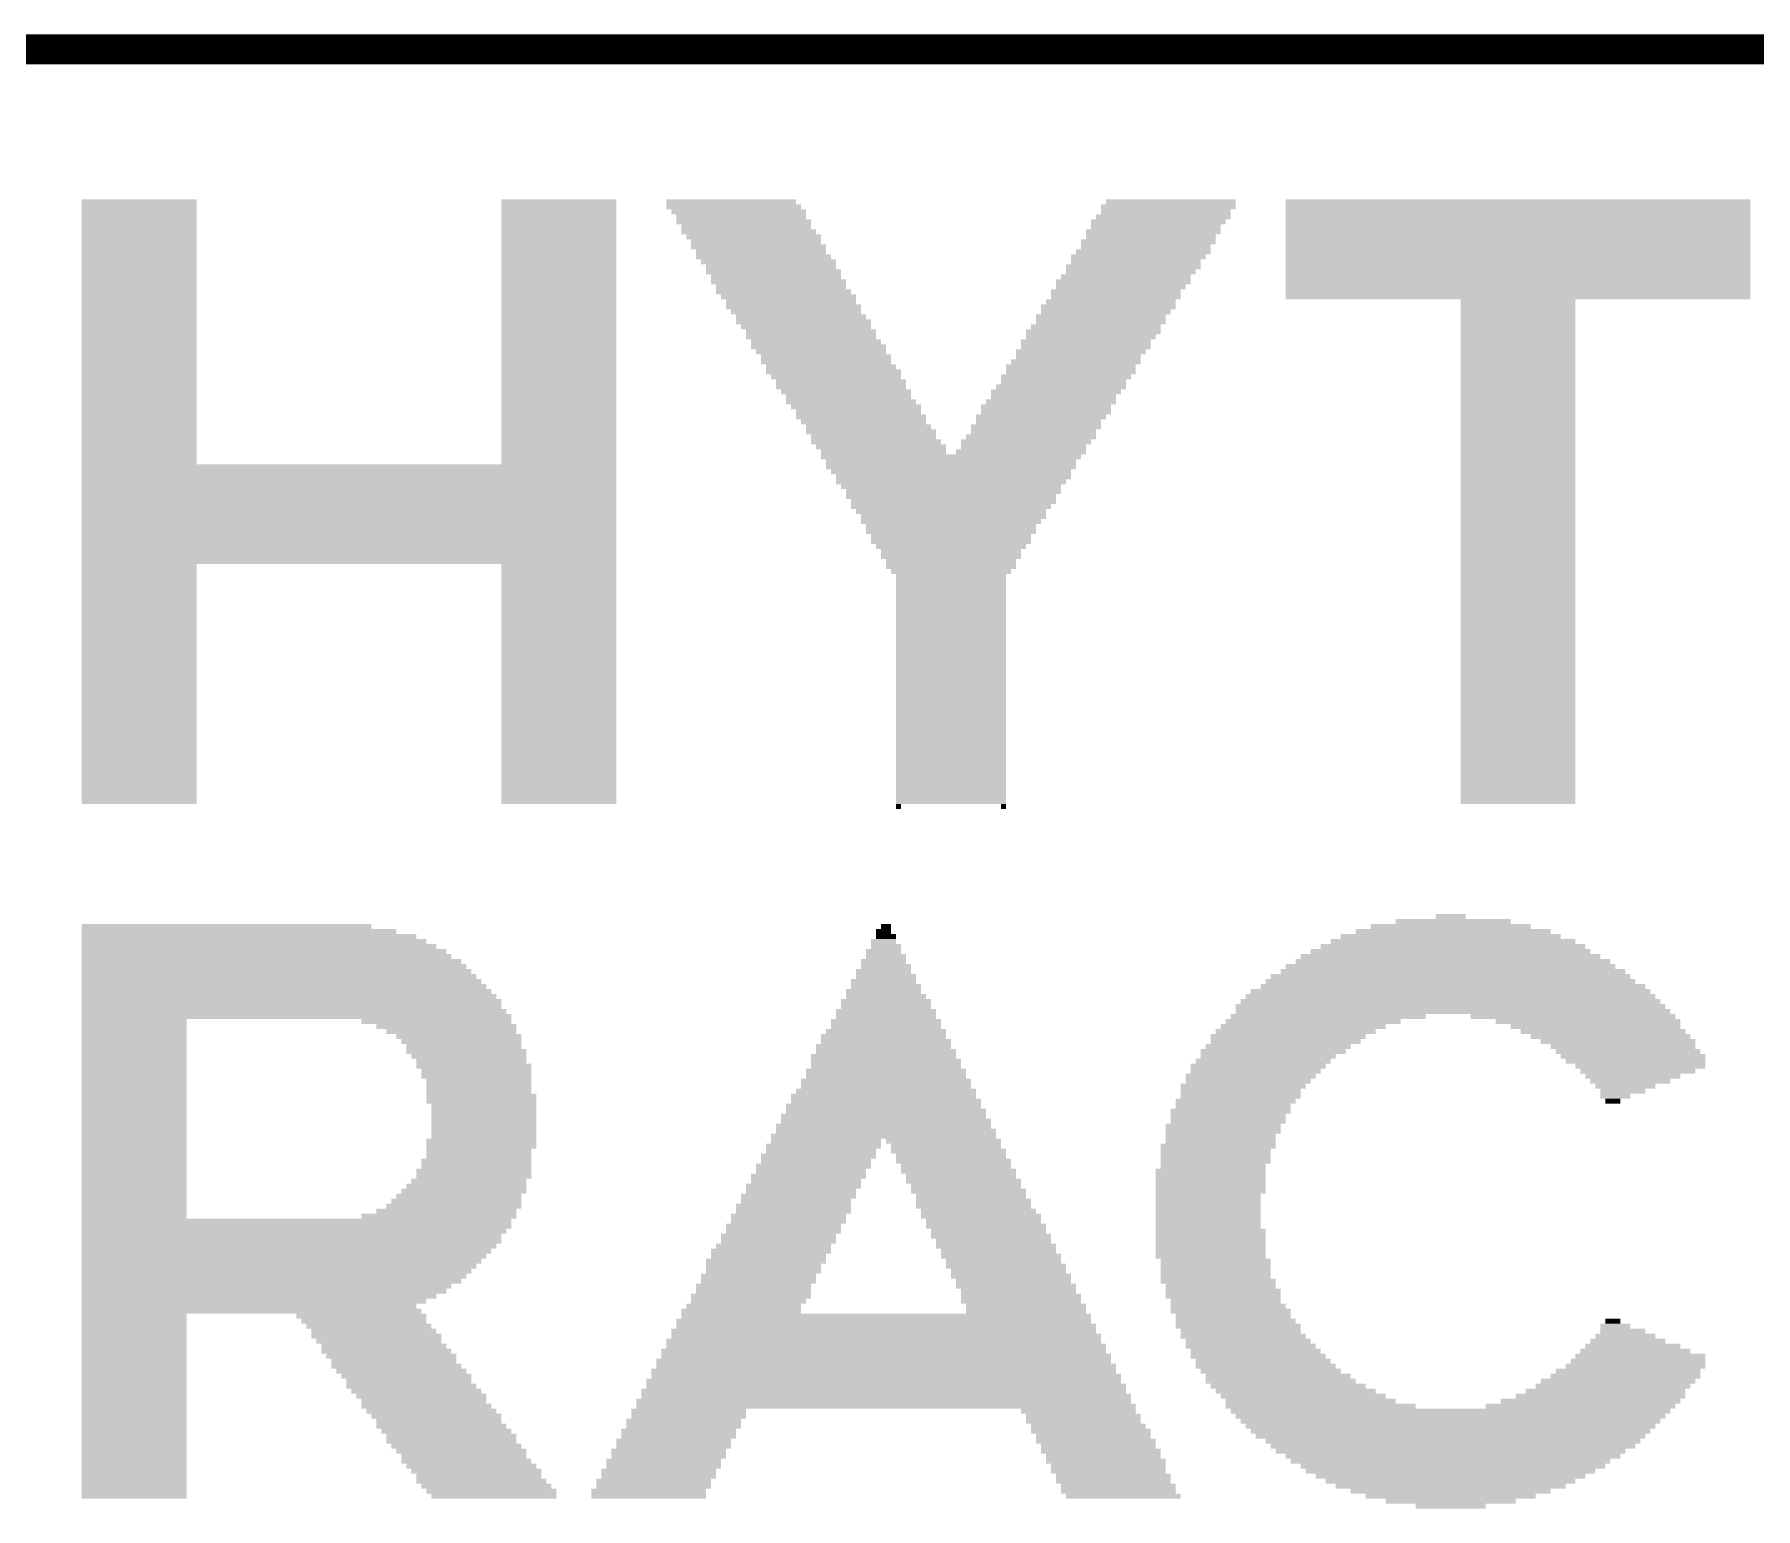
# Model space of a CAD drawing. Extents: x 0 to 100, y 0 to 94.
# Drawn here: x 39.84 to 48.59, y 78.69 to 86.18 of the extents above; entities that cross this region are included whole.
import ezdxf

# ---------------------------------------------------------------- set-up
doc = ezdxf.new("R2010")
doc.units = 0
for name, color, linetype in [('16', 132, 'CONTINUOUS'), ('20', 31, 'CONTINUOUS'), ('21', 253, 'CONTINUOUS')]:
    doc.layers.add(name, color=color, linetype=linetype)

# ---------------------------------------------------------------- blocks, each defined once
blk = doc.blocks.new('RECT')
blk.add_solid([(-0.5, -0.5), (0.5, -0.5), (-0.5, 0.5), (0.5, 0.5)])

msp = doc.modelspace()

# ---------------------------------------------------------------- linework, layer by layer
at = {"layer": '16', "const_width": 0.1524}
msp.add_lwpolyline([(100.33, 86.106), (0, 86.106)], dxfattribs=at)
at = {"layer": '20'}
msp.add_line((100.31, 86.03), (0, 86.106), dxfattribs=at)

# ---------------------------------------------------------------- block references
at = {"layer": '21', "yscale": 0.0254}
for p, xscale in [((40.3733, 85.3313), 0.5842), ((40.3733, 85.3059), 0.5842), ((42.5069, 85.3313), 0.5842), ((42.5069, 85.3059), 0.5842), ((43.3832, 85.3313), 0.6604), ((43.3959, 85.3059), 0.6858), ((45.6057, 85.3059), 0.6858), ((45.6184, 85.3313), 0.6604), ((47.3837, 85.3313), 2.3622), ((47.3837, 85.3059), 2.3622), ((40.3733, 85.2805), 0.5842), ((40.3733, 85.2551), 0.5842), ((40.3733, 85.2297), 0.5842), ((42.5069, 85.2805), 0.5842), ((42.5069, 85.2551), 0.5842), ((42.5069, 85.2297), 0.5842), ((43.4213, 85.2805), 0.6858), ((43.434, 85.2551), 0.6604), ((43.4467, 85.2297), 0.6858), ((45.5549, 85.2297), 0.6858), ((45.5803, 85.2551), 0.6858), ((45.593, 85.2805), 0.6604), ((47.3837, 85.2805), 2.3622), ((47.3837, 85.2551), 2.3622), ((47.3837, 85.2297), 2.3622), ((40.3733, 85.2043), 0.5842), ((40.3733, 85.1789), 0.5842), ((40.3733, 85.1535), 0.5842), ((40.3733, 85.1281), 0.5842), ((42.5069, 85.2043), 0.5842), ((42.5069, 85.1789), 0.5842), ((42.5069, 85.1535), 0.5842), ((42.5069, 85.1281), 0.5842), ((43.4594, 85.2043), 0.6604), ((43.4721, 85.1789), 0.6858), ((43.4975, 85.1535), 0.6858), ((43.5102, 85.1281), 0.6604), ((45.5041, 85.1281), 0.6858), ((45.5295, 85.1789), 0.6858), ((45.5168, 85.1535), 0.6604), ((45.5422, 85.2043), 0.6604), ((47.3837, 85.2043), 2.3622), ((47.3837, 85.1789), 2.3622), ((47.3837, 85.1535), 2.3622), ((47.3837, 85.1281), 2.3622), ((40.3733, 85.1027), 0.5842), ((40.3733, 85.0773), 0.5842), ((40.3733, 85.0519), 0.5842), ((42.5069, 85.1027), 0.5842), ((42.5069, 85.0773), 0.5842), ((42.5069, 85.0519), 0.5842), ((43.5229, 85.1027), 0.6858), ((43.5356, 85.0773), 0.6604), ((43.5483, 85.0519), 0.6858), ((45.4533, 85.0519), 0.6858), ((45.4787, 85.0773), 0.6858), ((45.4914, 85.1027), 0.6604), ((47.3837, 85.1027), 2.3622), ((47.3837, 85.0773), 2.3622), ((47.3837, 85.0519), 2.3622), ((40.3733, 85.0265), 0.5842), ((40.3733, 85.0011), 0.5842), ((40.3733, 84.9757), 0.5842), ((42.5069, 85.0265), 0.5842), ((42.5069, 85.0011), 0.5842), ((42.5069, 84.9757), 0.5842), ((43.5737, 85.0265), 0.6858), ((43.5864, 85.0011), 0.6604), ((43.5991, 84.9757), 0.6858), ((45.4279, 85.0011), 0.6858), ((45.4152, 84.9757), 0.6604), ((45.4406, 85.0265), 0.6604), ((47.3837, 85.0265), 2.3622), ((47.3837, 85.0011), 2.3622), ((47.3837, 84.9757), 2.3622), ((40.3733, 84.9503), 0.5842), ((40.3733, 84.9249), 0.5842), ((40.3733, 84.8995), 0.5842), ((40.3733, 84.8741), 0.5842), ((42.5069, 84.9503), 0.5842), ((42.5069, 84.9249), 0.5842), ((42.5069, 84.8995), 0.5842), ((42.5069, 84.8741), 0.5842), ((43.6118, 84.9503), 0.6604), ((43.6245, 84.9249), 0.6858), ((43.6372, 84.8995), 0.6604), ((43.6499, 84.8741), 0.6858), ((45.339, 84.8741), 0.6604), ((45.3771, 84.9249), 0.6858), ((45.3644, 84.8995), 0.6604), ((45.3898, 84.9503), 0.6604), ((47.3837, 84.9503), 2.3622), ((47.3837, 84.9249), 2.3622), ((47.3837, 84.8995), 2.3622), ((47.3837, 84.8741), 2.3622), ((40.3733, 84.8487), 0.5842), ((40.3733, 84.8233), 0.5842), ((40.3733, 84.7979), 0.5842), ((42.5069, 84.8487), 0.5842), ((42.5069, 84.8233), 0.5842), ((42.5069, 84.7979), 0.5842), ((43.6753, 84.8487), 0.6858), ((43.688, 84.8233), 0.6604), ((43.7007, 84.7979), 0.6858), ((45.3009, 84.7979), 0.6858), ((45.3136, 84.8233), 0.6604), ((45.339, 84.8487), 0.6604), ((47.3837, 84.8487), 2.3622), ((47.3837, 84.8233), 0.5842), ((47.3837, 84.7979), 0.5842), ((40.3733, 84.7725), 0.5842), ((40.3733, 84.7471), 0.5842), ((40.3733, 84.7217), 0.5842), ((40.3733, 84.6963), 0.5842), ((42.5069, 84.7725), 0.5842), ((42.5069, 84.7471), 0.5842), ((42.5069, 84.7217), 0.5842), ((42.5069, 84.6963), 0.5842), ((43.7134, 84.7725), 0.6604), ((43.7388, 84.7471), 0.6604), ((43.7515, 84.7217), 0.6858), ((43.7642, 84.6963), 0.6604), ((45.2374, 84.6963), 0.6604), ((45.2628, 84.7471), 0.6604), ((45.2628, 84.7217), 0.6604), ((45.2882, 84.7725), 0.6604), ((47.3837, 84.7725), 0.5842), ((47.3837, 84.7471), 0.5842), ((47.3837, 84.7217), 0.5842), ((47.3837, 84.6963), 0.5842), ((40.3733, 84.6709), 0.5842), ((40.3733, 84.6455), 0.5842), ((40.3733, 84.6201), 0.5842), ((42.5069, 84.6709), 0.5842), ((42.5069, 84.6455), 0.5842), ((42.5069, 84.6201), 0.5842), ((43.7896, 84.6709), 0.6604), ((43.7896, 84.6455), 0.6604), ((43.815, 84.6201), 0.6604), ((45.1866, 84.6201), 0.6604), ((45.2247, 84.6709), 0.6858), ((45.212, 84.6455), 0.6604), ((47.3837, 84.6709), 0.5842), ((47.3837, 84.6455), 0.5842), ((47.3837, 84.6201), 0.5842), ((40.3733, 84.5947), 0.5842), ((40.3733, 84.5693), 0.5842), ((40.3733, 84.5439), 0.5842), ((40.3733, 84.5185), 0.5842), ((42.5069, 84.5947), 0.5842), ((42.5069, 84.5693), 0.5842), ((42.5069, 84.5439), 0.5842), ((42.5069, 84.5185), 0.5842), ((43.8277, 84.5947), 0.6858), ((43.8404, 84.5693), 0.6604), ((43.8658, 84.5439), 0.6604), ((43.8658, 84.5185), 0.6604), ((45.1358, 84.5185), 0.6604), ((45.1612, 84.5693), 0.6604), ((45.1485, 84.5439), 0.635), ((45.1866, 84.5947), 0.6604), ((47.3837, 84.5947), 0.5842), ((47.3837, 84.5693), 0.5842), ((47.3837, 84.5439), 0.5842), ((47.3837, 84.5185), 0.5842), ((40.3733, 84.4931), 0.5842), ((40.3733, 84.4677), 0.5842), ((40.3733, 84.4423), 0.5842), ((42.5069, 84.4931), 0.5842), ((42.5069, 84.4677), 0.5842), ((42.5069, 84.4423), 0.5842), ((43.8912, 84.4931), 0.6604), ((43.9039, 84.4677), 0.6858), ((43.9166, 84.4423), 0.6604), ((45.085, 84.4423), 0.6604), ((45.1104, 84.4931), 0.6604), ((45.1104, 84.4677), 0.6604), ((47.3837, 84.4931), 0.5842), ((47.3837, 84.4677), 0.5842), ((47.3837, 84.4423), 0.5842), ((40.3733, 84.4169), 0.5842), ((40.3733, 84.3915), 0.5842), ((40.3733, 84.3661), 0.5842), ((40.3733, 84.3407), 0.5842), ((42.5069, 84.4169), 0.5842), ((42.5069, 84.3915), 0.5842), ((42.5069, 84.3661), 0.5842), ((42.5069, 84.3407), 0.5842), ((43.942, 84.4169), 0.6604), ((43.942, 84.3915), 0.6604), ((43.9674, 84.3661), 0.6604), ((43.9801, 84.3407), 0.635), ((45.0342, 84.3661), 0.6604), ((45.0215, 84.3407), 0.635), ((45.0596, 84.3915), 0.6604), ((45.0723, 84.4169), 0.635), ((47.3837, 84.4169), 0.5842), ((47.3837, 84.3915), 0.5842), ((47.3837, 84.3661), 0.5842), ((47.3837, 84.3407), 0.5842), ((40.3733, 84.3153), 0.5842), ((40.3733, 84.2899), 0.5842), ((40.3733, 84.2645), 0.5842), ((42.5069, 84.3153), 0.5842), ((42.5069, 84.2899), 0.5842), ((42.5069, 84.2645), 0.5842), ((43.9928, 84.3153), 0.6604), ((44.0182, 84.2899), 0.6604), ((44.0309, 84.2645), 0.635), ((44.9834, 84.2899), 0.6604), ((44.9834, 84.2645), 0.6604), ((45.0088, 84.3153), 0.6604), ((47.3837, 84.3153), 0.5842), ((47.3837, 84.2899), 0.5842), ((47.3837, 84.2645), 0.5842), ((40.3733, 84.2391), 0.5842), ((40.3733, 84.2137), 0.5842), ((40.3733, 84.1883), 0.5842), ((42.5069, 84.2391), 0.5842), ((42.5069, 84.2137), 0.5842), ((42.5069, 84.1883), 0.5842), ((44.0436, 84.2391), 0.6604), ((44.0563, 84.2137), 0.635), ((44.0817, 84.1883), 0.635), ((44.9326, 84.1883), 0.6604), ((44.958, 84.2391), 0.6604), ((44.9453, 84.2137), 0.635), ((47.3837, 84.2391), 0.5842), ((47.3837, 84.2137), 0.5842), ((47.3837, 84.1883), 0.5842), ((40.3733, 84.1629), 0.5842), ((40.3733, 84.1375), 0.5842), ((40.3733, 84.1121), 0.5842), ((40.3733, 84.0867), 0.5842), ((42.5069, 84.1629), 0.5842), ((42.5069, 84.1375), 0.5842), ((42.5069, 84.1121), 0.5842), ((42.5069, 84.0867), 0.5842), ((44.0944, 84.1629), 0.6604), ((44.1071, 84.1375), 0.635), ((44.1198, 84.1121), 0.6604), ((44.1452, 84.0867), 0.6604), ((44.8818, 84.1121), 0.6604), ((44.8691, 84.0867), 0.635), ((44.9072, 84.1375), 0.6604), ((44.9199, 84.1629), 0.635), ((47.3837, 84.1629), 0.5842), ((47.3837, 84.1375), 0.5842), ((47.3837, 84.1121), 0.5842), ((47.3837, 84.0867), 0.5842), ((40.3733, 84.0613), 0.5842), ((40.3733, 84.0359), 0.5842), ((40.3733, 84.0105), 0.5842), ((42.5069, 84.0613), 0.5842), ((42.5069, 84.0359), 0.5842), ((42.5069, 84.0105), 0.5842), ((44.1579, 84.0613), 0.635), ((44.5008, 84.0359), 1.3208), ((44.5008, 84.0105), 1.27), ((44.8564, 84.0613), 0.6604), ((47.3837, 84.0613), 0.5842), ((47.3837, 84.0359), 0.5842), ((47.3837, 84.0105), 0.5842), ((41.4401, 83.9851), 2.7178), ((41.4401, 83.9597), 2.7178), ((41.4401, 83.9343), 2.7178), ((41.4401, 83.9089), 2.7178), ((44.5008, 83.9851), 1.27), ((44.5008, 83.9597), 1.2192), ((44.5135, 83.9343), 1.1938), ((44.5008, 83.9089), 1.1684), ((47.3837, 83.9851), 0.5842), ((47.3837, 83.9597), 0.5842), ((47.3837, 83.9343), 0.5842), ((47.3837, 83.9089), 0.5842), ((41.4401, 83.8835), 2.7178), ((41.4401, 83.8581), 2.7178), ((41.4401, 83.8327), 2.7178), ((44.5008, 83.8835), 1.1176), ((44.5135, 83.8581), 1.0922), ((44.5008, 83.8327), 1.0668), ((47.3837, 83.8835), 0.5842), ((47.3837, 83.8581), 0.5842), ((47.3837, 83.8327), 0.5842), ((41.4401, 83.8073), 2.7178), ((41.4401, 83.7819), 2.7178), ((41.4401, 83.7565), 2.7178), ((41.4401, 83.7311), 2.7178), ((44.5135, 83.8073), 1.0414), ((44.5008, 83.7819), 1.016), ((44.5008, 83.7565), 0.9652), ((44.5135, 83.7311), 0.9398), ((47.3837, 83.8073), 0.5842), ((47.3837, 83.7819), 0.5842), ((47.3837, 83.7565), 0.5842), ((47.3837, 83.7311), 0.5842), ((41.4401, 83.7057), 2.7178), ((41.4401, 83.6803), 2.7178), ((41.4401, 83.6549), 2.7178), ((44.5008, 83.7057), 0.9144), ((44.5008, 83.6803), 0.8636), ((44.5008, 83.6549), 0.8636), ((47.3837, 83.7057), 0.5842), ((47.3837, 83.6803), 0.5842), ((47.3837, 83.6549), 0.5842), ((41.4401, 83.6295), 2.7178), ((41.4401, 83.6041), 2.7178), ((41.4401, 83.5787), 2.7178), ((41.4401, 83.5533), 2.7178), ((44.5008, 83.6295), 0.8128), ((44.5008, 83.6041), 0.8128), ((44.5008, 83.5787), 0.762), ((44.5008, 83.5533), 0.7112), ((47.3837, 83.6295), 0.5842), ((47.3837, 83.6041), 0.5842), ((47.3837, 83.5787), 0.5842), ((47.3837, 83.5533), 0.5842), ((41.4401, 83.5279), 2.7178), ((41.4401, 83.5025), 2.7178), ((40.3733, 83.4771), 0.5842), ((42.5069, 83.4771), 0.5842), ((44.5008, 83.5279), 0.7112), ((44.5008, 83.5025), 0.6604), ((44.5008, 83.4771), 0.6604), ((47.3837, 83.5279), 0.5842), ((47.3837, 83.5025), 0.5842), ((47.3837, 83.4771), 0.5842), ((40.3733, 83.4517), 0.5842), ((40.3733, 83.4263), 0.5842), ((40.3733, 83.4009), 0.5842), ((42.5069, 83.4517), 0.5842), ((42.5069, 83.4263), 0.5842), ((42.5069, 83.4009), 0.5842), ((44.5008, 83.4517), 0.6096), ((44.5008, 83.4263), 0.5588), ((44.5008, 83.4009), 0.5588), ((47.3837, 83.4517), 0.5842), ((47.3837, 83.4263), 0.5842), ((47.3837, 83.4009), 0.5842), ((40.3733, 83.3755), 0.5842), ((40.3733, 83.3501), 0.5842), ((40.3733, 83.3247), 0.5842), ((40.3733, 83.2993), 0.5842), ((42.5069, 83.3755), 0.5842), ((42.5069, 83.3501), 0.5842), ((42.5069, 83.3247), 0.5842), ((42.5069, 83.2993), 0.5842), ((44.5008, 83.3755), 0.5588), ((44.5008, 83.3501), 0.5588), ((44.5008, 83.3247), 0.5588), ((44.5008, 83.2993), 0.5588), ((47.3837, 83.3755), 0.5842), ((47.3837, 83.3501), 0.5842), ((47.3837, 83.3247), 0.5842), ((47.3837, 83.2993), 0.5842), ((40.3733, 83.2739), 0.5842), ((40.3733, 83.2485), 0.5842), ((40.3733, 83.2231), 0.5842), ((42.5069, 83.2739), 0.5842), ((42.5069, 83.2485), 0.5842), ((42.5069, 83.2231), 0.5842), ((44.5008, 83.2739), 0.5588), ((44.5008, 83.2485), 0.5588), ((44.5008, 83.2231), 0.5588), ((47.3837, 83.2739), 0.5842), ((47.3837, 83.2485), 0.5842), ((47.3837, 83.2231), 0.5842), ((40.3733, 83.1977), 0.5842), ((40.3733, 83.1723), 0.5842), ((40.3733, 83.1469), 0.5842), ((40.3733, 83.1215), 0.5842), ((42.5069, 83.1977), 0.5842), ((42.5069, 83.1723), 0.5842), ((42.5069, 83.1469), 0.5842), ((42.5069, 83.1215), 0.5842), ((44.5008, 83.1977), 0.5588), ((44.5008, 83.1723), 0.5588), ((44.5008, 83.1469), 0.5588), ((44.5008, 83.1215), 0.5588), ((47.3837, 83.1977), 0.5842), ((47.3837, 83.1723), 0.5842), ((47.3837, 83.1469), 0.5842), ((47.3837, 83.1215), 0.5842), ((40.3733, 83.0961), 0.5842), ((40.3733, 83.0707), 0.5842), ((40.3733, 83.0453), 0.5842), ((42.5069, 83.0961), 0.5842), ((42.5069, 83.0707), 0.5842), ((42.5069, 83.0453), 0.5842), ((44.5008, 83.0961), 0.5588), ((44.5008, 83.0707), 0.5588), ((44.5008, 83.0453), 0.5588), ((47.3837, 83.0961), 0.5842), ((47.3837, 83.0707), 0.5842), ((47.3837, 83.0453), 0.5842), ((40.3733, 83.0199), 0.5842), ((40.3733, 82.9945), 0.5842), ((40.3733, 82.9691), 0.5842), ((40.3733, 82.9437), 0.5842), ((42.5069, 83.0199), 0.5842), ((42.5069, 82.9945), 0.5842), ((42.5069, 82.9691), 0.5842), ((42.5069, 82.9437), 0.5842), ((44.5008, 83.0199), 0.5588), ((44.5008, 82.9945), 0.5588), ((44.5008, 82.9691), 0.5588), ((44.5008, 82.9437), 0.5588), ((47.3837, 83.0199), 0.5842), ((47.3837, 82.9945), 0.5842), ((47.3837, 82.9691), 0.5842), ((47.3837, 82.9437), 0.5842), ((40.3733, 82.9183), 0.5842), ((40.3733, 82.8929), 0.5842), ((40.3733, 82.8675), 0.5842), ((42.5069, 82.9183), 0.5842), ((42.5069, 82.8929), 0.5842), ((42.5069, 82.8675), 0.5842), ((44.5008, 82.9183), 0.5588), ((44.5008, 82.8929), 0.5588), ((44.5008, 82.8675), 0.5588), ((47.3837, 82.9183), 0.5842), ((47.3837, 82.8929), 0.5842), ((47.3837, 82.8675), 0.5842), ((40.3733, 82.8421), 0.5842), ((40.3733, 82.8167), 0.5842), ((40.3733, 82.7913), 0.5842), ((40.3733, 82.7659), 0.5842), ((42.5069, 82.8421), 0.5842), ((42.5069, 82.8167), 0.5842), ((42.5069, 82.7913), 0.5842), ((42.5069, 82.7659), 0.5842), ((44.5008, 82.8421), 0.5588), ((44.5008, 82.8167), 0.5588), ((44.5008, 82.7913), 0.5588), ((44.5008, 82.7659), 0.5588), ((47.3837, 82.8421), 0.5842), ((47.3837, 82.8167), 0.5842), ((47.3837, 82.7913), 0.5842), ((47.3837, 82.7659), 0.5842), ((40.3733, 82.7405), 0.5842), ((40.3733, 82.7151), 0.5842), ((40.3733, 82.6897), 0.5842), ((42.5069, 82.7405), 0.5842), ((42.5069, 82.7151), 0.5842), ((42.5069, 82.6897), 0.5842), ((44.5008, 82.7405), 0.5588), ((44.5008, 82.7151), 0.5588), ((44.5008, 82.6897), 0.5588), ((47.3837, 82.7405), 0.5842), ((47.3837, 82.7151), 0.5842), ((47.3837, 82.6897), 0.5842), ((40.3733, 82.6643), 0.5842), ((40.3733, 82.6389), 0.5842), ((40.3733, 82.6135), 0.5842), ((40.3733, 82.5881), 0.5842), ((42.5069, 82.6643), 0.5842), ((42.5069, 82.6389), 0.5842), ((42.5069, 82.6135), 0.5842), ((42.5069, 82.5881), 0.5842), ((44.5008, 82.6643), 0.5588), ((44.5008, 82.6389), 0.5588), ((44.5008, 82.6135), 0.5588), ((44.5008, 82.5881), 0.5588), ((47.3837, 82.6643), 0.5842), ((47.3837, 82.6389), 0.5842), ((47.3837, 82.6135), 0.5842), ((47.3837, 82.5881), 0.5842), ((40.3733, 82.5627), 0.5842), ((40.3733, 82.5373), 0.5842), ((40.3733, 82.5119), 0.5842), ((42.5069, 82.5627), 0.5842), ((42.5069, 82.5373), 0.5842), ((42.5069, 82.5119), 0.5842), ((44.5008, 82.5627), 0.5588), ((44.5008, 82.5373), 0.5588), ((44.5008, 82.5119), 0.5588), ((47.3837, 82.5627), 0.5842), ((47.3837, 82.5373), 0.5842), ((47.3837, 82.5119), 0.5842), ((40.3733, 82.4865), 0.5842), ((40.3733, 82.4611), 0.5842), ((40.3733, 82.4357), 0.5842), ((42.5069, 82.4865), 0.5842), ((42.5069, 82.4611), 0.5842), ((42.5069, 82.4357), 0.5842), ((44.5008, 82.4865), 0.5588), ((44.5008, 82.4611), 0.5588), ((44.5008, 82.4357), 0.5588), ((47.3837, 82.4865), 0.5842), ((47.3837, 82.4611), 0.5842), ((47.3837, 82.4357), 0.5842), ((40.3733, 82.4103), 0.5842), ((40.3733, 82.3849), 0.5842), ((40.3733, 82.3595), 0.5842), ((40.3733, 82.3341), 0.5842), ((42.5069, 82.4103), 0.5842), ((42.5069, 82.3849), 0.5842), ((42.5069, 82.3595), 0.5842), ((42.5069, 82.3341), 0.5842), ((44.5008, 82.4103), 0.5588), ((44.5008, 82.3849), 0.5588), ((44.5008, 82.3595), 0.5588), ((44.5008, 82.3341), 0.5588), ((47.3837, 82.4103), 0.5842), ((47.3837, 82.3849), 0.5842), ((47.3837, 82.3595), 0.5842), ((47.3837, 82.3341), 0.5842), ((40.3733, 82.3087), 0.5842), ((40.3733, 82.2833), 0.5842), ((42.5069, 82.3087), 0.5842), ((42.5069, 82.2833), 0.5842), ((44.5008, 82.3087), 0.5588), ((44.5008, 82.2833), 0.5588), ((44.2341, 82.2579), 0.0254), ((44.7675, 82.2579), 0.0254), ((47.3837, 82.3087), 0.5842), ((47.3837, 82.2833), 0.5842), ((40.8178, 81.6483), 1.4732), ((44.1706, 81.6483), 0.0508), ((47.0408, 81.6483), 0.8128), ((47.0535, 81.6737), 0.5842), ((47.0408, 81.6991), 0.1524), ((40.8813, 81.6229), 1.6002), ((40.9321, 81.5975), 1.7018), ((40.9575, 81.5721), 1.7526), ((40.9829, 81.5467), 1.8034), ((44.1579, 81.5721), 0.127), ((44.1706, 81.5467), 0.1524), ((44.1579, 81.6229), 0.0762), ((44.1706, 81.5975), 0.1016), ((47.0535, 81.5467), 1.3462), ((47.0535, 81.5721), 1.2446), ((47.0408, 81.5975), 1.1176), ((47.0535, 81.6229), 0.9906), ((41.0083, 81.5213), 1.8542), ((41.021, 81.4959), 1.8796), ((41.0464, 81.4705), 1.9304), ((44.1579, 81.4705), 0.2286), ((44.1579, 81.5213), 0.1778), ((44.1706, 81.4959), 0.2032), ((47.0535, 81.4705), 1.6002), ((47.0408, 81.4959), 1.524), ((47.0408, 81.5213), 1.4224), ((41.0591, 81.4451), 1.9558), ((41.0718, 81.4197), 1.9812), ((41.0845, 81.3943), 2.0066), ((41.0972, 81.3689), 2.032), ((44.1579, 81.3689), 0.3302), ((44.1579, 81.4197), 0.2794), ((44.1706, 81.3943), 0.3048), ((44.1706, 81.4451), 0.254), ((47.0408, 81.3689), 1.8796), ((47.0408, 81.3943), 1.8288), ((47.0535, 81.4197), 1.7526), ((47.0408, 81.4451), 1.6764), ((41.1099, 81.3435), 2.0574), ((41.1226, 81.3181), 2.0828), ((41.1353, 81.2927), 2.1082), ((44.1579, 81.3181), 0.381), ((44.1706, 81.2927), 0.4064), ((44.1706, 81.3435), 0.3556), ((47.0408, 81.2927), 2.0828), ((47.0408, 81.3181), 2.032), ((47.0535, 81.3435), 1.9558), ((41.148, 81.2673), 2.1336), ((41.148, 81.2419), 2.1336), ((41.1607, 81.2165), 2.159), ((41.1734, 81.1911), 2.1844), ((44.1706, 81.2165), 0.508), ((44.1706, 81.1911), 0.508), ((44.1706, 81.2673), 0.4572), ((44.1706, 81.2419), 0.4572), ((46.4185, 81.1911), 0.9906), ((47.0408, 81.2419), 2.1844), ((47.0535, 81.2165), 2.2098), ((47.0408, 81.2673), 2.1336), ((47.6631, 81.1911), 1.0414), ((40.3479, 81.1657), 0.5334), ((40.3479, 81.1403), 0.5334), ((40.3479, 81.1149), 0.5334), ((41.8846, 81.1657), 0.762), ((41.9354, 81.1403), 0.7112), ((41.9608, 81.1149), 0.6604), ((44.1706, 81.1149), 0.6096), ((44.1706, 81.1657), 0.5588), ((44.1706, 81.1403), 0.5588), ((46.2534, 81.1149), 0.8128), ((46.2915, 81.1403), 0.8382), ((46.3423, 81.1657), 0.889), ((47.7393, 81.1657), 0.9398), ((47.7774, 81.1403), 0.8636), ((47.8155, 81.1149), 0.8382), ((40.3479, 81.0895), 0.5334), ((40.3479, 81.0641), 0.5334), ((40.3479, 81.0387), 0.5334), ((40.3479, 81.0133), 0.5334), ((41.9989, 81.0895), 0.635), ((42.0116, 81.0641), 0.6096), ((42.0243, 81.0387), 0.5842), ((42.037, 81.0133), 0.6096), ((44.1579, 81.0387), 0.6858), ((44.1706, 81.0133), 0.7112), ((44.1579, 81.0895), 0.635), ((44.1706, 81.0641), 0.6604), ((46.1391, 81.0133), 0.7366), ((46.1645, 81.0387), 0.7366), ((46.2153, 81.0895), 0.7874), ((46.2026, 81.0641), 0.762), ((47.8536, 81.0895), 0.8128), ((47.8917, 81.0641), 0.7874), ((47.9171, 81.0387), 0.7366), ((47.9425, 81.0133), 0.7366), ((40.3479, 80.9879), 0.5334), ((40.3479, 80.9625), 0.5334), ((40.3479, 80.9371), 0.5334), ((42.0497, 80.9879), 0.5842), ((42.0624, 80.9625), 0.5588), ((42.0751, 80.9371), 0.5842), ((44.1579, 80.9879), 0.7366), ((44.1706, 80.9625), 0.762), ((44.1706, 80.9371), 0.762), ((46.0629, 80.9371), 0.6858), ((46.0883, 80.9625), 0.6858), ((46.1137, 80.9879), 0.6858), ((47.9679, 80.9879), 0.7366), ((47.9806, 80.9625), 0.7112), ((48.006, 80.9371), 0.6604), ((40.3479, 80.9117), 0.5334), ((40.3479, 80.8863), 0.5334), ((40.3479, 80.8609), 0.5334), ((42.0878, 80.9117), 0.5588), ((42.0878, 80.8863), 0.5588), ((42.1005, 80.8609), 0.5334), ((44.1706, 80.8609), 0.8636), ((44.1706, 80.9117), 0.8128), ((44.1706, 80.8863), 0.8128), ((46.0248, 80.8863), 0.6604), ((46.0121, 80.8609), 0.635), ((46.0502, 80.9117), 0.6604), ((47.9933, 80.9117), 0.5842), ((47.9679, 80.8863), 0.4826), ((47.9552, 80.8609), 0.4064), ((40.3479, 80.8355), 0.5334), ((40.3479, 80.8101), 0.5334), ((40.3479, 80.7847), 0.5334), ((40.3479, 80.7593), 0.5334), ((42.1005, 80.8355), 0.5334), ((42.1005, 80.8101), 0.5334), ((42.1132, 80.7847), 0.5588), ((42.1132, 80.7593), 0.5588), ((44.1579, 80.7847), 0.9398), ((44.1706, 80.7593), 0.9652), ((44.1706, 80.8101), 0.9144), ((44.1706, 80.8355), 0.8636), ((45.9486, 80.7593), 0.6096), ((45.9867, 80.8355), 0.635), ((45.974, 80.8101), 0.6096), ((45.974, 80.7847), 0.6096), ((47.9298, 80.8355), 0.3048), ((47.9171, 80.8101), 0.2286), ((47.879, 80.7847), 0.1524), ((47.8663, 80.7593), 0.0762), ((40.3479, 80.7339), 0.5334), ((40.3479, 80.7085), 0.5334), ((40.3479, 80.6831), 0.5334), ((42.1259, 80.7339), 0.5334), ((42.1259, 80.7085), 0.5334), ((42.1259, 80.6831), 0.5334), ((44.1579, 80.6831), 1.0414), ((44.1579, 80.7339), 0.9906), ((44.1706, 80.7085), 1.016), ((45.9232, 80.7085), 0.6096), ((45.9105, 80.6831), 0.5842), ((45.9359, 80.7339), 0.5842), ((40.3479, 80.6577), 0.5334), ((40.3479, 80.6323), 0.5334), ((40.3479, 80.6069), 0.5334), ((40.3479, 80.5815), 0.5334), ((42.1259, 80.6577), 0.5334), ((42.1259, 80.6323), 0.5334), ((42.1259, 80.6069), 0.5334), ((42.1259, 80.5815), 0.5334), ((44.1579, 80.5815), 1.143), ((44.1579, 80.6323), 1.0922), ((44.1706, 80.6069), 1.1176), ((44.1706, 80.6577), 1.0668), ((45.8851, 80.6323), 0.5842), ((45.8851, 80.6069), 0.5842), ((45.8724, 80.5815), 0.5588), ((45.9105, 80.6577), 0.5842), ((40.3479, 80.5561), 0.5334), ((40.3479, 80.5307), 0.5334), ((40.3479, 80.5053), 0.5334), ((42.1132, 80.5561), 0.5588), ((42.1132, 80.5307), 0.5588), ((42.1005, 80.5053), 0.5334), ((43.8531, 80.5307), 0.5842), ((43.8404, 80.5053), 0.5588), ((43.8658, 80.5561), 0.5588), ((44.4627, 80.5561), 0.5842), ((44.4754, 80.5307), 0.5588), ((44.4881, 80.5053), 0.5842), ((45.8597, 80.5307), 0.5842), ((45.847, 80.5053), 0.5588), ((45.8724, 80.5561), 0.5588), ((40.3479, 80.4799), 0.5334), ((40.3479, 80.4545), 0.5334), ((40.3479, 80.4291), 0.5334), ((40.3479, 80.4037), 0.5334), ((42.0751, 80.4037), 0.5842), ((42.0878, 80.4545), 0.5588), ((42.0878, 80.4291), 0.5588), ((42.1005, 80.4799), 0.5334), ((43.8023, 80.4291), 0.5842), ((43.7896, 80.4037), 0.5588), ((43.8277, 80.4799), 0.5842), ((43.815, 80.4545), 0.5588), ((44.5008, 80.4799), 0.5588), ((44.5135, 80.4545), 0.5842), ((44.5262, 80.4291), 0.5588), ((44.5389, 80.4037), 0.5842), ((45.8216, 80.4037), 0.5588), ((45.847, 80.4799), 0.5588), ((45.847, 80.4545), 0.5588), ((45.8343, 80.4291), 0.5334), ((40.3479, 80.3783), 0.5334), ((40.3479, 80.3529), 0.5334), ((40.3479, 80.3275), 0.5334), ((42.037, 80.3275), 0.6096), ((42.0497, 80.3529), 0.5842), ((42.0751, 80.3783), 0.5842), ((43.7515, 80.3275), 0.5842), ((43.7769, 80.3783), 0.5842), ((43.7642, 80.3529), 0.5588), ((44.5516, 80.3783), 0.5588), ((44.5643, 80.3529), 0.5842), ((44.577, 80.3275), 0.5588), ((45.8216, 80.3783), 0.5588), ((45.8216, 80.3529), 0.5588), ((45.8216, 80.3275), 0.5588), ((40.3479, 80.3021), 0.5334), ((40.3479, 80.2767), 0.5334), ((40.3479, 80.2513), 0.5334), ((40.3479, 80.2259), 0.5334), ((41.9735, 80.2259), 0.6858), ((41.9862, 80.2513), 0.6604), ((41.9989, 80.2767), 0.635), ((42.0243, 80.3021), 0.635), ((43.7007, 80.2259), 0.5842), ((43.7261, 80.2767), 0.5842), ((43.7134, 80.2513), 0.5588), ((43.7388, 80.3021), 0.5588), ((44.5897, 80.3021), 0.5842), ((44.6024, 80.2767), 0.5588), ((44.6151, 80.2513), 0.5842), ((44.6151, 80.2259), 0.5842), ((45.8216, 80.3021), 0.5588), ((45.8089, 80.2767), 0.5334), ((45.8089, 80.2513), 0.5334), ((45.8089, 80.2259), 0.5334), ((40.3479, 80.2005), 0.5334), ((40.3479, 80.1751), 0.5334), ((41.1734, 80.1497), 2.1844), ((41.8973, 80.1751), 0.7874), ((41.9354, 80.2005), 0.7112), ((43.6753, 80.1751), 0.5842), ((43.6753, 80.1497), 0.5842), ((43.7007, 80.2005), 0.5842), ((44.6405, 80.2005), 0.5842), ((44.6532, 80.1751), 0.6096), ((44.6659, 80.1497), 0.5842), ((45.8089, 80.2005), 0.5334), ((45.8089, 80.1751), 0.5334), ((45.8089, 80.1497), 0.5334), ((41.1734, 80.1243), 2.1844), ((41.1607, 80.0989), 2.159), ((41.148, 80.0735), 2.1336), ((43.6245, 80.0735), 0.5842), ((43.6499, 80.1243), 0.5842), ((43.6499, 80.0989), 0.5842), ((44.6786, 80.1243), 0.6096), ((44.6913, 80.0989), 0.5842), ((44.704, 80.0735), 0.6096), ((45.8089, 80.1243), 0.5334), ((45.8216, 80.0989), 0.5588), ((45.8216, 80.0735), 0.5588), ((41.148, 80.0481), 2.1336), ((41.1353, 80.0227), 2.1082), ((41.1226, 79.9973), 2.0828), ((41.1099, 79.9719), 2.0574), ((43.5864, 79.9973), 0.6096), ((43.5737, 79.9719), 0.5842), ((43.5991, 80.0227), 0.5842), ((43.6245, 80.0481), 0.5842), ((44.7167, 80.0481), 0.5842), ((44.7294, 80.0227), 0.6096), ((44.7421, 79.9973), 0.5842), ((44.7548, 79.9719), 0.6096), ((45.8216, 80.0481), 0.5588), ((45.8216, 80.0227), 0.5588), ((45.8216, 79.9973), 0.5588), ((45.8216, 79.9719), 0.5588), ((41.0972, 79.9465), 2.032), ((41.0845, 79.9211), 2.0066), ((41.0718, 79.8957), 1.9812), ((43.561, 79.9465), 0.6096), ((43.5483, 79.9211), 0.5842), ((43.5483, 79.8957), 0.5842), ((44.7675, 79.9465), 0.5842), ((44.7802, 79.9211), 0.6096), ((44.7929, 79.8957), 0.5842), ((45.847, 79.9465), 0.5588), ((45.847, 79.9211), 0.5588), ((45.847, 79.8957), 0.5588), ((41.0591, 79.8703), 1.9558), ((41.0464, 79.8449), 1.9304), ((41.021, 79.8195), 1.8796), ((41.0083, 79.7941), 1.8542), ((43.4975, 79.8195), 0.5842), ((43.4975, 79.7941), 0.5842), ((43.5229, 79.8703), 0.5842), ((43.5229, 79.8449), 0.5842), ((44.8056, 79.8703), 0.6096), ((44.8183, 79.8449), 0.5842), ((44.831, 79.8195), 0.6096), ((44.8437, 79.7941), 0.5842), ((45.847, 79.8703), 0.5588), ((45.8597, 79.8449), 0.5842), ((45.8724, 79.8195), 0.5588), ((45.8851, 79.7941), 0.5842), ((40.9829, 79.7687), 1.8034), ((40.9575, 79.7433), 1.7526), ((40.9321, 79.7179), 1.7018), ((43.4467, 79.7179), 0.5842), ((43.4848, 79.7687), 0.6096), ((43.4721, 79.7433), 0.5842), ((44.8564, 79.7687), 0.6096), ((44.8564, 79.7433), 0.6096), ((44.8818, 79.7179), 0.6096), ((45.8851, 79.7687), 0.5842), ((45.8978, 79.7433), 0.5588), ((45.9105, 79.7179), 0.5842), ((40.9448, 79.6925), 1.7272), ((40.3479, 79.6671), 0.5334), ((40.3479, 79.6417), 0.5334), ((40.3479, 79.6163), 0.5334), ((41.5036, 79.6671), 0.6604), ((41.5163, 79.6417), 0.635), ((41.5417, 79.6163), 0.635), ((44.1579, 79.6417), 2.1082), ((44.1706, 79.6163), 2.1336), ((43.434, 79.6925), 0.6096), ((44.1706, 79.6671), 2.0828), ((44.8818, 79.6925), 0.6096), ((45.9232, 79.6925), 0.6096), ((45.9359, 79.6671), 0.5842), ((45.9486, 79.6417), 0.6096), ((45.9613, 79.6163), 0.635), ((47.879, 79.6163), 0.1524), ((47.8663, 79.6417), 0.0762), ((40.3479, 79.5909), 0.5334), ((40.3479, 79.5655), 0.5334), ((40.3479, 79.5401), 0.5334), ((41.5671, 79.5909), 0.635), ((41.5798, 79.5655), 0.6604), ((41.5925, 79.5401), 0.635), ((44.1579, 79.5401), 2.2098), ((44.1579, 79.5909), 2.159), ((44.1706, 79.5655), 2.1844), ((45.974, 79.5909), 0.6096), ((45.9867, 79.5655), 0.635), ((46.0121, 79.5401), 0.635), ((47.9425, 79.5401), 0.381), ((47.9298, 79.5655), 0.3048), ((47.9171, 79.5909), 0.2286), ((40.3479, 79.5147), 0.5334), ((40.3479, 79.4893), 0.5334), ((40.3479, 79.4639), 0.5334), ((40.3479, 79.4385), 0.5334), ((41.6179, 79.5147), 0.635), ((41.6306, 79.4893), 0.6604), ((41.656, 79.4639), 0.6604), ((41.6687, 79.4385), 0.635), ((44.1579, 79.4385), 2.3114), ((44.1579, 79.4893), 2.2606), ((44.1706, 79.4639), 2.286), ((44.1706, 79.5147), 2.2352), ((46.0248, 79.5147), 0.6604), ((46.0502, 79.4893), 0.6604), ((46.0629, 79.4639), 0.6858), ((46.0883, 79.4385), 0.6858), ((47.9933, 79.4385), 0.6858), ((48.006, 79.4639), 0.6604), ((47.9806, 79.4893), 0.5588), ((47.9679, 79.5147), 0.4826), ((40.3479, 79.4131), 0.5334), ((40.3479, 79.3877), 0.5334), ((40.3479, 79.3623), 0.5334), ((41.6814, 79.4131), 0.6604), ((41.7068, 79.3877), 0.6604), ((41.7322, 79.3623), 0.6604), ((44.1579, 79.3877), 2.3622), ((44.1706, 79.3623), 2.3876), ((44.1706, 79.4131), 2.3368), ((46.101, 79.4131), 0.7112), ((46.1264, 79.3877), 0.7112), ((46.1645, 79.3623), 0.7366), ((47.9298, 79.3623), 0.762), ((47.9425, 79.3877), 0.7366), ((47.9806, 79.4131), 0.7112), ((40.3479, 79.3369), 0.5334), ((40.3479, 79.3115), 0.5334), ((40.3479, 79.2861), 0.5334), ((41.7449, 79.3369), 0.635), ((41.7576, 79.3115), 0.6604), ((41.783, 79.2861), 0.6604), ((44.1579, 79.2861), 2.4638), ((44.1579, 79.3369), 2.413), ((44.1706, 79.3115), 2.4384), ((46.1772, 79.3369), 0.762), ((46.2153, 79.3115), 0.7874), ((46.2534, 79.2861), 0.8128), ((47.8282, 79.2861), 0.8128), ((47.8663, 79.3115), 0.7874), ((47.8917, 79.3369), 0.7874), ((40.3479, 79.2607), 0.5334), ((40.3479, 79.2353), 0.5334), ((40.3479, 79.2099), 0.5334), ((40.3479, 79.1845), 0.5334), ((41.8084, 79.2607), 0.6604), ((41.8211, 79.2353), 0.635), ((41.8338, 79.2099), 0.6604), ((41.8592, 79.1845), 0.6604), ((43.1673, 79.1845), 0.5842), ((44.1579, 79.2353), 2.5146), ((44.1706, 79.2099), 2.54), ((44.1706, 79.2607), 2.4892), ((45.1485, 79.1845), 0.5842), ((46.2915, 79.2607), 0.8382), ((46.3296, 79.2353), 0.8636), ((46.3804, 79.2099), 0.9652), ((47.0408, 79.1845), 2.2352), ((47.7012, 79.2099), 0.9652), ((47.752, 79.2353), 0.9144), ((47.8028, 79.2607), 0.8636), ((40.3479, 79.1591), 0.5334), ((40.3479, 79.1337), 0.5334), ((40.3479, 79.1083), 0.5334), ((41.8846, 79.1591), 0.6604), ((41.8973, 79.1337), 0.635), ((41.91, 79.1083), 0.6604), ((43.1419, 79.1337), 0.5842), ((43.1419, 79.1083), 0.5842), ((43.1673, 79.1591), 0.5842), ((45.1739, 79.1591), 0.5842), ((45.1739, 79.1337), 0.5842), ((45.1993, 79.1083), 0.5842), ((47.0408, 79.1591), 2.1844), ((47.0408, 79.1337), 2.1336), ((47.0408, 79.1083), 2.0828), ((40.3479, 79.0829), 0.5334), ((40.3479, 79.0575), 0.5334), ((40.3479, 79.0321), 0.5334), ((40.3479, 79.0067), 0.5334), ((41.9354, 79.0829), 0.6604), ((41.9608, 79.0575), 0.6604), ((41.9608, 79.0321), 0.6604), ((41.9862, 79.0067), 0.6604), ((43.0911, 79.0321), 0.5842), ((43.0911, 79.0067), 0.5842), ((43.1165, 79.0829), 0.5842), ((43.1165, 79.0575), 0.5842), ((45.212, 79.0829), 0.6096), ((45.2247, 79.0575), 0.5842), ((45.2374, 79.0321), 0.6096), ((45.2501, 79.0067), 0.5842), ((47.0408, 79.0829), 2.032), ((47.0408, 79.0575), 1.9812), ((47.0535, 79.0321), 1.905), ((47.0535, 79.0067), 1.8542), ((40.3479, 78.9813), 0.5334), ((40.3479, 78.9559), 0.5334), ((40.3479, 78.9305), 0.5334), ((42.0116, 78.9813), 0.6604), ((42.0243, 78.9559), 0.635), ((42.037, 78.9305), 0.6604), ((43.0403, 78.9305), 0.5842), ((43.0657, 78.9813), 0.5842), ((43.0657, 78.9559), 0.5842), ((45.2628, 78.9813), 0.6096), ((45.2755, 78.9559), 0.5842), ((45.2882, 78.9305), 0.6096), ((47.0408, 78.9813), 1.778), ((47.0535, 78.9559), 1.7018), ((47.0408, 78.9305), 1.6256), ((40.3479, 78.9051), 0.5334), ((40.3479, 78.8797), 0.5334), ((40.3479, 78.8543), 0.5334), ((40.3479, 78.8289), 0.5334), ((42.0624, 78.9051), 0.6604), ((42.0878, 78.8797), 0.6604), ((42.1005, 78.8543), 0.635), ((42.1132, 78.8289), 0.6604), ((42.9895, 78.8289), 0.5842), ((43.0149, 78.8797), 0.5842), ((43.0149, 78.8543), 0.5842), ((43.0403, 78.9051), 0.5842), ((45.3009, 78.9051), 0.5842), ((45.3009, 78.8797), 0.5842), ((45.3263, 78.8543), 0.5842), ((45.3263, 78.8289), 0.5842), ((47.0535, 78.9051), 1.5494), ((47.0408, 78.8797), 1.4732), ((47.0408, 78.8543), 1.3716), ((47.0408, 78.8289), 1.27), ((40.3479, 78.8035), 0.5334), ((40.3479, 78.7781), 0.5334), ((40.3479, 78.7527), 0.5334), ((42.1386, 78.8035), 0.6604), ((42.164, 78.7781), 0.6604), ((42.1767, 78.7527), 0.635), ((42.9641, 78.7781), 0.5842), ((42.9641, 78.7527), 0.5842), ((42.9895, 78.8035), 0.5842), ((45.3517, 78.8035), 0.5842), ((45.3517, 78.7781), 0.5842), ((45.3771, 78.7527), 0.5842), ((47.0408, 78.8035), 1.1684), ((47.0408, 78.7781), 1.016), ((47.0408, 78.7527), 0.8636), ((47.0408, 78.7273), 0.6604), ((47.0408, 78.7019), 0.3556)]:
    msp.add_blockref('RECT', p, dxfattribs=dict(at, xscale=xscale))

doc.saveas('drawing.dxf')
